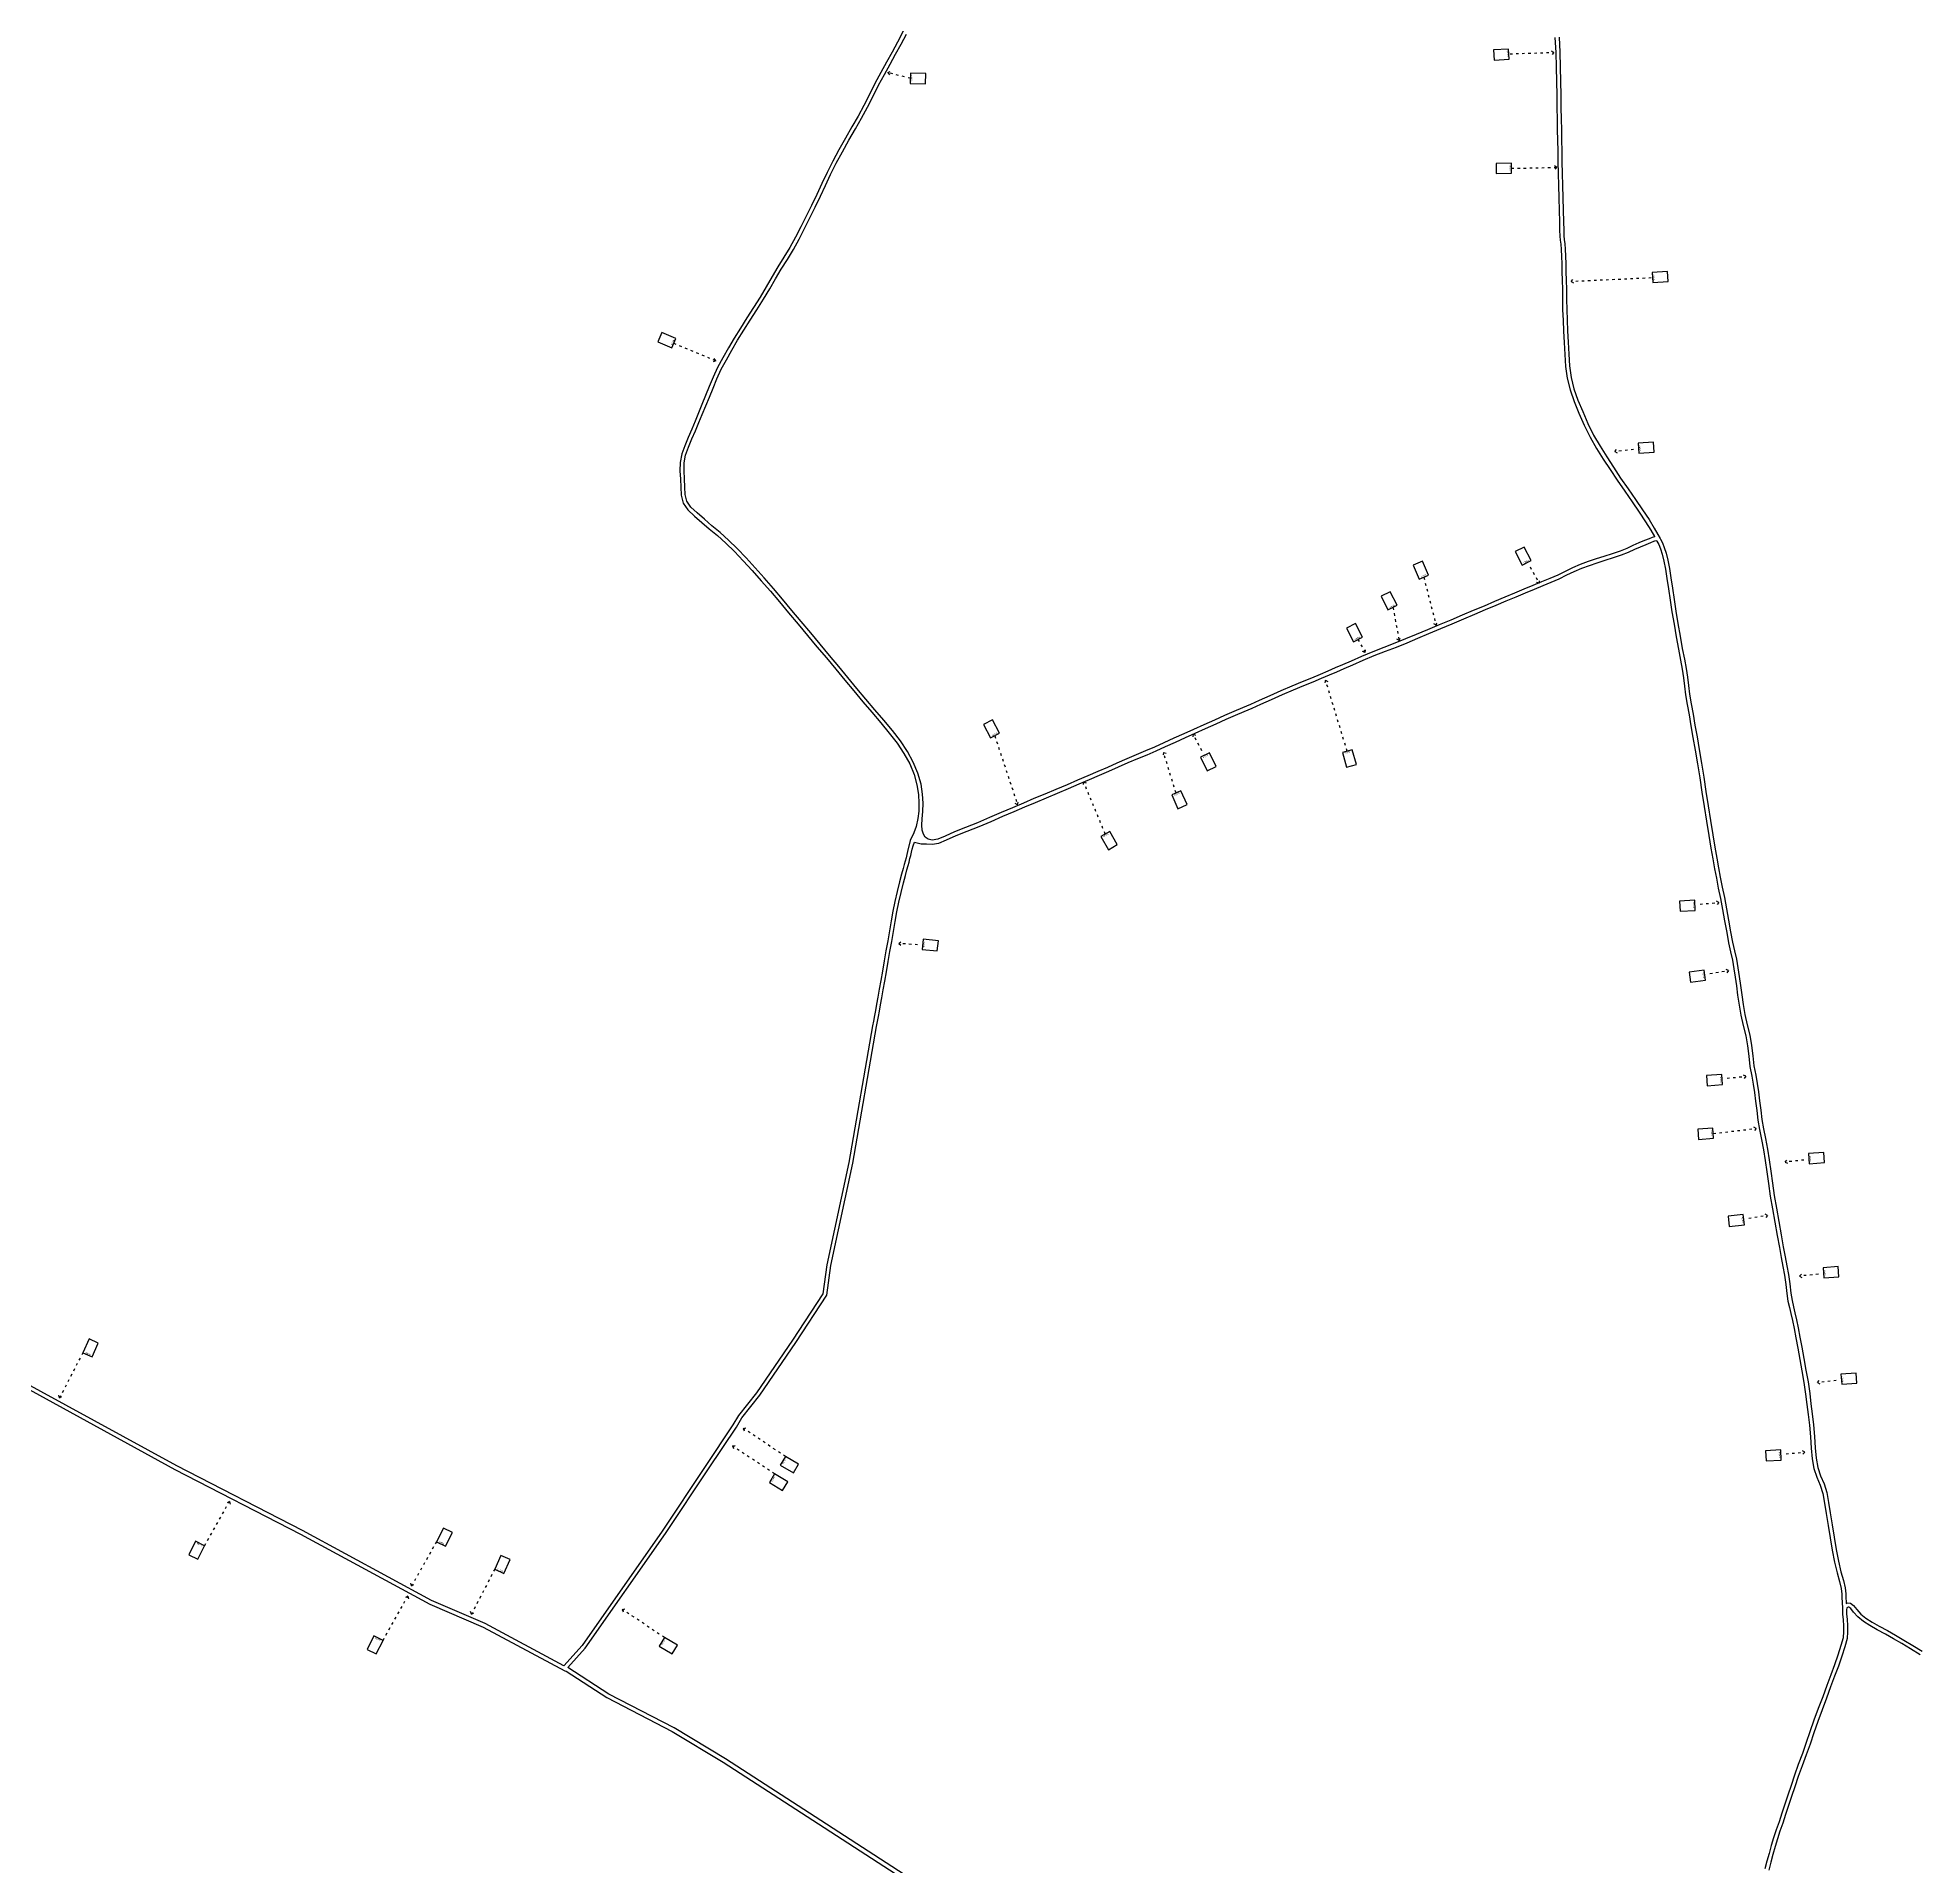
# Model space of a CAD drawing. Extents: x 714896 to 749292, y 8417558 to 8447149.
# Drawn here: x 726282 to 728138, y 8443549 to 8445353 of the extents above; entities that cross this region are included whole.
import ezdxf
from ezdxf.enums import TextEntityAlignment as Align

# ---------------------------------------------------------------- set-up
doc = ezdxf.new("R2010")
doc.units = 0
doc.header["$MEASUREMENT"] = 0
doc.linetypes.add('ACAD_ISO03W100', pattern=[30, 12, -18])
for name, color, linetype in [('LOTE', 7, 'CONTINUOUS'), ('NUM-PORTA', 7, 'CONTINUOUS'), ('QUADRA', 6, 'CONTINUOUS')]:
    doc.layers.add(name, color=color, linetype=linetype)

msp = doc.modelspace()

# ---------------------------------------------------------------- linework, layer by layer
at = {"layer": 'LOTE'}
for p, q in [((727733.7, 8445341.9), (727718.8, 8445341)), ((727718.8, 8445341), (727719.3, 8445331)), ((727734.3, 8445331.9), (727733.7, 8445341.9)), ((727143.4, 8445318), (727143.1, 8445308)), ((727158.4, 8445317.6), (727143.4, 8445318)), ((727158.1, 8445307.6), (727158.4, 8445317.6)), ((727719.3, 8445331), (727734.3, 8445331.9)), ((727143.1, 8445308), (727158.1, 8445307.6)), ((727736.4, 8445229.3), (727721.4, 8445229.1)), ((727721.4, 8445229.1), (727721.5, 8445219.1)), ((727736.5, 8445219.3), (727736.4, 8445229.3)), ((727721.5, 8445219.1), (727736.5, 8445219.3)), ((727890.4, 8445122.5), (727875.4, 8445121.5)), ((727875.4, 8445121.5), (727876.1, 8445111.5)), ((727876.1, 8445111.5), (727891, 8445112.5)), ((727891, 8445112.5), (727890.4, 8445122.5)), ((726897.8, 8445062.2), (726893.9, 8445053)), ((726911.6, 8445056.4), (726897.8, 8445062.2)), ((726893.9, 8445053), (726907.8, 8445047.1)), ((726907.8, 8445047.1), (726911.6, 8445056.4)), ((727876.5, 8444954.1), (727861.6, 8444953.1)), ((727861.6, 8444953.1), (727862.3, 8444943.1)), ((727877.2, 8444944.1), (727876.5, 8444954.1)), ((727862.3, 8444943.1), (727877.2, 8444944.1)), ((727648.8, 8444836.6), (727639.6, 8444832.7)), ((727654.6, 8444822.7), (727648.8, 8444836.6)), ((727749.1, 8444850.5), (727740.2, 8444846)), ((727740.2, 8444846), (727747.1, 8444832.6)), ((727747.1, 8444832.6), (727756, 8444837.2)), ((727756, 8444837.2), (727749.1, 8444850.5)), ((727639.6, 8444832.7), (727645.4, 8444818.9)), ((727645.4, 8444818.9), (727654.6, 8444822.7)), ((727616.9, 8444806.4), (727608, 8444802)), ((727608, 8444802), (727614.6, 8444788.5)), ((727623.6, 8444793), (727616.9, 8444806.4)), ((727614.6, 8444788.5), (727623.6, 8444793)), ((727582.4, 8444774.9), (727573.5, 8444770.3)), ((727573.5, 8444770.3), (727580.4, 8444757)), ((727580.4, 8444757), (727589.3, 8444761.6)), ((727589.3, 8444761.6), (727582.4, 8444774.9)), ((727224.4, 8444680.1), (727215.5, 8444675.5)), ((727215.5, 8444675.5), (727222.4, 8444662.2)), ((727231.2, 8444666.7), (727224.4, 8444680.1)), ((727222.4, 8444662.2), (727231.2, 8444666.7)), ((727579.2, 8444650.4), (727569.6, 8444647.7)), ((727583.4, 8444636), (727579.2, 8444650.4)), ((727438.5, 8444647.4), (727429.5, 8444643)), ((727429.5, 8444643), (727436.1, 8444629.5)), ((727436.1, 8444629.5), (727445.1, 8444633.9)), ((727445.1, 8444633.9), (727438.5, 8444647.4)), ((727569.6, 8444647.7), (727573.8, 8444633.3)), ((727573.8, 8444633.3), (727583.4, 8444636)), ((727410.3, 8444610), (727401.2, 8444605.9)), ((727401.2, 8444605.9), (727407.2, 8444592.2)), ((727407.2, 8444592.2), (727416.4, 8444596.3)), ((727416.4, 8444596.3), (727410.3, 8444610)), ((727339.9, 8444569.8), (727331.2, 8444564.7)), ((727331.2, 8444564.7), (727338.8, 8444551.8)), ((727338.8, 8444551.8), (727347.4, 8444556.8)), ((727347.4, 8444556.8), (727339.9, 8444569.8)), ((727917.4, 8444501.9), (727902.4, 8444501.2)), ((727902.4, 8444501.2), (727902.9, 8444491.2)), ((727917.9, 8444491.9), (727917.4, 8444501.9)), ((727902.9, 8444491.2), (727917.9, 8444491.9)), ((727155.9, 8444463.5), (727154.9, 8444453.5)), ((727170.8, 8444462), (727155.9, 8444463.5)), ((727154.9, 8444453.5), (727169.8, 8444452)), ((727169.8, 8444452), (727170.8, 8444462)), ((727926.8, 8444432.9), (727911.9, 8444431.1)), ((727911.9, 8444431.1), (727913.2, 8444421.1)), ((727928.1, 8444423), (727926.8, 8444432.9)), ((727913.2, 8444421.1), (727928.1, 8444423)), ((727944, 8444329.9), (727929, 8444328.9)), ((727929, 8444328.9), (727929.7, 8444318.9)), ((727929.7, 8444318.9), (727944.7, 8444320)), ((727944.7, 8444320), (727944, 8444329.9)), ((727935.2, 8444277.2), (727920.3, 8444276)), ((727936, 8444267.2), (727935.2, 8444277.2)), ((727920.3, 8444276), (727921.1, 8444266)), ((727921.1, 8444266), (727936, 8444267.2)), ((728044.7, 8444252.9), (728029.7, 8444251.9)), ((728029.7, 8444251.9), (728030.4, 8444241.9)), ((728030.4, 8444241.9), (728045.4, 8444243)), ((728045.4, 8444243), (728044.7, 8444252.9)), ((727965.3, 8444191.7), (727950.4, 8444190.1)), ((727950.4, 8444190.1), (727951.5, 8444180.1)), ((727966.4, 8444181.8), (727965.3, 8444191.7)), ((727951.5, 8444180.1), (727966.4, 8444181.8)), ((728059, 8444140.4), (728044, 8444139.3)), ((728044, 8444139.3), (728044.7, 8444129.4)), ((728044.7, 8444129.4), (728059.7, 8444130.4)), ((728059.7, 8444130.4), (728059, 8444140.4)), ((726332.6, 8444069.1), (726326.4, 8444055.5)), ((726326.4, 8444055.5), (726335.5, 8444051.3)), ((726341.7, 8444065), (726332.6, 8444069.1)), ((726335.5, 8444051.3), (726341.7, 8444065)), ((728076.6, 8444035.3), (728061.7, 8444034.3)), ((728061.7, 8444034.3), (728062.4, 8444024.3)), ((728062.4, 8444024.3), (728077.3, 8444025.4)), ((728077.3, 8444025.4), (728076.6, 8444035.3)), ((727019.9, 8443953.1), (727014.8, 8443944.5)), ((727014.8, 8443944.5), (727027.7, 8443936.8)), ((727032.8, 8443945.4), (727019.9, 8443953.1)), ((727027.7, 8443936.8), (727032.8, 8443945.4)), ((728002.2, 8443959.5), (727987.2, 8443958.8)), ((727987.2, 8443958.8), (727987.7, 8443948.8)), ((727987.7, 8443948.8), (728002.7, 8443949.5)), ((728002.7, 8443949.5), (728002.2, 8443959.5)), ((727009.2, 8443935.8), (727004.1, 8443927.3)), ((727004.1, 8443927.3), (727017, 8443919.6)), ((727022.1, 8443928.2), (727009.2, 8443935.8)), ((727017, 8443919.6), (727022.1, 8443928.2)), ((726437.7, 8443869.5), (726431, 8443856.1)), ((726446.6, 8443865), (726437.7, 8443869.5)), ((726682.3, 8443882.4), (726675.5, 8443869)), ((726675.5, 8443869), (726684.4, 8443864.5)), ((726691.2, 8443877.9), (726682.3, 8443882.4)), ((726684.4, 8443864.5), (726691.2, 8443877.9)), ((726431, 8443856.1), (726439.9, 8443851.6)), ((726439.9, 8443851.6), (726446.6, 8443865)), ((726739.1, 8443855.5), (726732.9, 8443841.9)), ((726748.2, 8443851.4), (726739.1, 8443855.5)), ((726742, 8443837.7), (726748.2, 8443851.4)), ((726732.9, 8443841.9), (726742, 8443837.7)), ((726613.7, 8443776), (726607, 8443762.6)), ((726622.7, 8443771.6), (726613.7, 8443776)), ((726607, 8443762.6), (726615.9, 8443758.2)), ((726615.9, 8443758.2), (726622.7, 8443771.6)), ((726900.4, 8443774.5), (726895.3, 8443766)), ((726895.3, 8443766), (726908.1, 8443758.3)), ((726913.3, 8443766.8), (726900.4, 8443774.5)), ((726908.1, 8443758.3), (726913.3, 8443766.8))]:
    msp.add_line(p, q, dxfattribs=at)
at = {"layer": 'LOTE', "color": 7, "linetype": 'ACAD_ISO03W100', "ltscale": 0.2}
for points in [[(727735.1, 8445337.2), (727778.3, 8445338.6)], [(727143.2, 8445313), (727121, 8445318.6)], [(727736.5, 8445224.2), (727781.3, 8445225.1)], [(727874.3, 8445116), (727795.3, 8445112.4)], [(726909.6, 8445051.6), (726951.1, 8445034.3)], [(727856.9, 8444946.7), (727838.4, 8444944.8)], [(727649.9, 8444820.8), (727662.1, 8444773.3)], [(727754.8, 8444830.8), (727763.9, 8444814.7)], [(727619.5, 8444791), (727625.6, 8444758.2)], [(727584.9, 8444759.3), (727592.1, 8444746.5)], [(727574.3, 8444649), (727553, 8444719)], [(727226.4, 8444664.3), (727249, 8444596.2)], [(727430.9, 8444649.4), (727422.3, 8444665.8)], [(727405.4, 8444607.8), (727393, 8444647.9)], [(727335.6, 8444567.3), (727314.2, 8444618.8)], [(727922.7, 8444498.2), (727941.2, 8444499.7)], [(727150.2, 8444458), (727131.7, 8444459.2)], [(727932.4, 8444429.6), (727950.7, 8444432.5)], [(727949.4, 8444326.3), (727967.8, 8444328.2)], [(727935.7, 8444271.9), (727978, 8444276.7)], [(728025, 8444245.6), (728006.6, 8444243.6)], [(727970.8, 8444188.3), (727989.2, 8444191)], [(728039.4, 8444133), (728020.9, 8444131.1)], [(726326.4, 8444055.5), (726303.5, 8444011)], [(728057, 8444028), (728038.5, 8444026)], [(727019.9, 8443953.1), (726978.3, 8443980.8)], [(727009.2, 8443935.8), (726967.6, 8443963.5)], [(728007.5, 8443955.8), (728026, 8443957.3)], [(726446.6, 8443865), (726471.1, 8443908.6)], [(726675.5, 8443869), (726650.9, 8443825.5)], [(726732.9, 8443841.9), (726710, 8443797.4)], [(726622.7, 8443771.6), (726647.1, 8443815.2)], [(726900.4, 8443774.5), (726858.7, 8443802.2)]]:
    msp.add_lwpolyline(points, dxfattribs=at)
at = {"layer": 'LOTE'}
for points in [[(727778.3, 8445338.6), (727776, 8445339.8)], [(727778.3, 8445338.6), (727776.6, 8445336.6)], [(727121, 8445318.6), (727123.2, 8445319.9)], [(727121, 8445318.6), (727122.7, 8445316.6)], [(727781.3, 8445225.1), (727779.1, 8445226.5)], [(727781.3, 8445225.1), (727779.5, 8445223.2)], [(727795.3, 8445112.4), (727797, 8445114.4)], [(727795.3, 8445112.4), (727797.6, 8445111.2)], [(726951.1, 8445034.3), (726948.7, 8445033.3)], [(726951.1, 8445034.3), (726949.6, 8445036.5)], [(727838.4, 8444944.8), (727840.1, 8444946.8)], [(727838.4, 8444944.8), (727840.8, 8444943.6)], [(727763.9, 8444814.7), (727761.3, 8444815.4)], [(727763.9, 8444814.7), (727764.1, 8444817.3)], [(727625.6, 8444758.2), (727623.4, 8444759.7)], [(727625.6, 8444758.2), (727626.6, 8444760.6)], [(727662.1, 8444773.3), (727659.9, 8444774.6)], [(727662.1, 8444773.3), (727662.9, 8444775.8)], [(727592.1, 8444746.5), (727589.6, 8444747.3)], [(727592.1, 8444746.5), (727592.4, 8444749.1)], [(727553, 8444719), (727552.3, 8444716.5)], [(727553, 8444719), (727555.3, 8444717.8)], [(727422.3, 8444665.8), (727422, 8444663.2)], [(727422.3, 8444665.8), (727424.7, 8444664.9)], [(727393, 8444647.9), (727392.6, 8444645.3)], [(727393, 8444647.9), (727395.5, 8444647)], [(727314.2, 8444618.8), (727313.7, 8444616.2)], [(727314.2, 8444618.8), (727316.6, 8444617.7)], [(727249, 8444596.2), (727246.6, 8444597.3)], [(727249, 8444596.2), (727249.6, 8444598.7)], [(727941.2, 8444499.7), (727938.9, 8444501)], [(727941.2, 8444499.7), (727939.5, 8444497.7)], [(727131.7, 8444459.2), (727133.7, 8444460.9)], [(727131.7, 8444459.2), (727133.8, 8444457.6)], [(727950.7, 8444432.5), (727948.3, 8444433.6)], [(727950.7, 8444432.5), (727949.1, 8444430.4)], [(727967.8, 8444328.2), (727965.5, 8444329.4)], [(727967.8, 8444328.2), (727966.1, 8444326.2)], [(727978, 8444276.7), (727975.7, 8444277.9)], [(727978, 8444276.7), (727976.3, 8444274.7)], [(728006.6, 8444243.6), (728008.3, 8444245.6)], [(728006.6, 8444243.6), (728008.9, 8444242.4)], [(727989.2, 8444191), (727986.8, 8444192.1)], [(727989.2, 8444191), (727987.6, 8444188.9)], [(728020.9, 8444131.1), (728022.6, 8444133.1)], [(728020.9, 8444131.1), (728023.2, 8444129.8)], [(728038.5, 8444026), (728040.2, 8444028)], [(728038.5, 8444026), (728040.9, 8444024.8)], [(726303.5, 8444011), (726302.7, 8444013.5)], [(726303.5, 8444011), (726305.8, 8444012.3)], [(726978.3, 8443980.8), (726980.9, 8443981.2)], [(726978.3, 8443980.8), (726979.3, 8443978.3)], [(726967.6, 8443963.5), (726970.2, 8443964)], [(726967.6, 8443963.5), (726968.6, 8443961.1)], [(728026, 8443957.3), (728023.7, 8443958.6)], [(728026, 8443957.3), (728024.2, 8443955.3)], [(726471.1, 8443908.6), (726468.8, 8443907.4)], [(726471.1, 8443908.6), (726471.7, 8443906.1)], [(726647.1, 8443815.2), (726644.8, 8443814)], [(726647.1, 8443815.2), (726647.8, 8443812.6)], [(726650.9, 8443825.5), (726650.2, 8443828.1)], [(726650.9, 8443825.5), (726653.2, 8443826.7)], [(726710, 8443797.4), (726709.2, 8443800)], [(726710, 8443797.4), (726712.3, 8443798.7)], [(726858.7, 8443802.2), (726861.3, 8443802.7)], [(726858.7, 8443802.2), (726859.7, 8443799.8)]]:
    msp.add_lwpolyline(points, dxfattribs=at)
at = {"layer": 'QUADRA'}
for points in [[(727136.9, 8445360.7), (727130.5, 8445348.6), (727125.1, 8445338.9), (727119.6, 8445329), (727114, 8445318.6), (727108.2, 8445308), (727102.8, 8445297.1), (727097.3, 8445286.2), (727091.6, 8445275.7), (727085.5, 8445265.2), (727079.1, 8445254), (727072.6, 8445242.5), (727066.6, 8445231.1), (727061, 8445220), (727055.8, 8445209.1), (727050.8, 8445198.4), (727045.7, 8445187.6), (727040.5, 8445177), (727035.2, 8445166.6), (727029.8, 8445156.3), (727024.3, 8445146.1), (727018.4, 8445136.4), (727012.4, 8445126.9), (727006.7, 8445117.3), (727001, 8445107.4), (726994.8, 8445097.2), (726988.3, 8445086.8), (726981.8, 8445076.5), (726975.4, 8445066.5), (726969.3, 8445056.7), (726963.6, 8445046.9), (726958.1, 8445037.2), (726952.9, 8445027.7), (726948.4, 8445018.2), (726944.7, 8445008.9), (726941.1, 8444999.9), (726937.5, 8444991.3), (726934.1, 8444982.9), (726930.7, 8444974.8), (726927.4, 8444966.8), (726923.9, 8444958.6), (726920.5, 8444950.5), (726917.6, 8444942.4), (726915.9, 8444934), (726915.8, 8444925.7), (726916.4, 8444917.5), (726916.7, 8444909.5), (726916.8, 8444901.6), (726918.9, 8444893.9), (726923.5, 8444887.1), (726930, 8444881.1), (726937.2, 8444874.8), (726944.7, 8444868.4), (726952.7, 8444861.8), (726961, 8444854.4), (726969.6, 8444846.1), (726978.2, 8444836.9), (726987.1, 8444827.4), (726996, 8444817.3), (727005, 8444806.9), (727013.9, 8444796.3), (727023, 8444785.5), (727032.4, 8444774.4), (727041.7, 8444763.3), (727051, 8444752.1), (727060.4, 8444741), (727069.5, 8444730.1), (727078.4, 8444719.2), (727087.3, 8444708.5), (727096.2, 8444697.9), (727105.1, 8444687.4), (727113.9, 8444677), (727122.4, 8444666.9), (727130, 8444656.9), (727136.8, 8444646.7), (727142.5, 8444636.5), (727146.9, 8444625.9), (727149.7, 8444615.7), (727151.2, 8444606.2), (727151.7, 8444597.6), (727151.4, 8444589.7), (727150.7, 8444582.6), (727148.9, 8444574.6), (727146.6, 8444568.5), (727143, 8444560.9), (727140.5, 8444550.2), (727139.7, 8444547.1), (727138.9, 8444543.9), (727138.1, 8444540.5), (727137.2, 8444537.2), (727136, 8444533.2), (727134.4, 8444527.6), (727132.4, 8444520), (727130.2, 8444510.6), (727127.9, 8444500.7), (727126, 8444491.2), (727124.3, 8444481.6), (727122.6, 8444471.8), (727120.8, 8444462), (727119.1, 8444452.1), (727117.4, 8444442.1), (727115.6, 8444432.1), (727113.9, 8444422.8), (727112.5, 8444414.2), (727111.2, 8444406.3), (727109.9, 8444399.3), (727108.8, 8444393.2), (727107.7, 8444388.1), (727106.8, 8444382.6), (727105.8, 8444377.9), (727105.8, 8444377.9), (727105.8, 8444377.9), (727082.6, 8444243.3), (727060.7, 8444142.3), (727056.8, 8444113.7), (727027, 8444068), (726991.3, 8444015.9), (726973.7, 8443993.5), (726968.1, 8443984.2), (726940.8, 8443943.2), (726898.2, 8443879.5), (726819.1, 8443766.5), (726801.3, 8443746.4), (726723.5, 8443788.1), (726670.6, 8443811), (726543.3, 8443880), (726419.1, 8443943.9), (726256.8, 8444032.8)], [(727779.4, 8445353.3), (727780.1, 8445338.6), (727780.6, 8445323.9), (727780.9, 8445309.8), (727781.1, 8445296.4), (727781.3, 8445284), (727781.5, 8445272.7), (727781.7, 8445262.2), (727781.9, 8445251.9), (727782.3, 8445241.2), (727782.3, 8445230.6), (727782.6, 8445219), (727782.9, 8445207.2), (727783.3, 8445195.1), (727783.6, 8445182.7), (727783.8, 8445171.4), (727784, 8445163.1), (727784.3, 8445157.4), (727784.7, 8445153.4), (727785.1, 8445149.3), (727785.5, 8445144), (727785.9, 8445137.3), (727786.1, 8445129.9), (727786.1, 8445122.1), (727786.5, 8445113.7), (727786.7, 8445104.6), (727786.9, 8445094.8), (727787, 8445084.7), (727787.4, 8445074.3), (727787.8, 8445063.5), (727788.4, 8445052.3), (727789, 8445040.6), (727789.7, 8445028.8), (727791.4, 8445017.1), (727794.3, 8445005.6), (727798.4, 8444994.1), (727803.1, 8444982.5), (727808.2, 8444970.8), (727814, 8444959), (727820.5, 8444947.8), (727827.1, 8444937.3), (727833.8, 8444927.1), (727840.9, 8444916.4), (727848.3, 8444905.5), (727855.6, 8444895), (727862.6, 8444884.9), (727868.9, 8444875.4), (727873.9, 8444867.2), (727877.5, 8444860.8), (727877.6, 8444860.6), (727875.5, 8444860), (727872.3, 8444858.5), (727867.8, 8444856.8), (727862.3, 8444854.5), (727856.4, 8444852), (727850.5, 8444849.2), (727843.7, 8444846.5), (727835.8, 8444843.8), (727827.8, 8444841.2), (727820, 8444838.8), (727812.2, 8444836.2), (727804.4, 8444833.2), (727796.7, 8444830.1), (727789.4, 8444826.4), (727782.1, 8444822.7), (727774.3, 8444819.4), (727766.1, 8444816.1), (727757.7, 8444812.5), (727748.8, 8444808.8), (727739.6, 8444805), (727729.9, 8444801.1), (727719.8, 8444796.9), (727709.4, 8444792.3), (727698.7, 8444787.8), (727687.7, 8444783.1), (727676.5, 8444778.4), (727665.1, 8444773.7), (727653.5, 8444768.8), (727642.3, 8444764.2), (727631.8, 8444759.8), (727621.4, 8444755.5), (727610.6, 8444751.4), (727599.6, 8444747.1), (727588.5, 8444742.5), (727578.3, 8444738), (727569.8, 8444734.3), (727562.4, 8444731.2), (727555.2, 8444728), (727547.5, 8444724.7), (727539.1, 8444721.2), (727529.9, 8444717.4), (727519.8, 8444713.2), (727509, 8444708.7), (727497.9, 8444703.7), (727487.5, 8444698.9), (727478.8, 8444695.2), (727470.9, 8444691.8), (727462.5, 8444688.2), (727453.3, 8444684.2), (727443.4, 8444679.7), (727432.9, 8444675.1), (727422.8, 8444670.6), (727413, 8444666), (727403.2, 8444661.8), (727393.4, 8444657.4), (727384.2, 8444653.1), (727375.3, 8444649.3), (727366.2, 8444645.5), (727356.7, 8444641.4), (727347.1, 8444637.1), (727337.6, 8444633.1), (727328.1, 8444628.9), (727318.4, 8444624.7), (727308.3, 8444620.4), (727297.8, 8444615.9), (727286.9, 8444611.3), (727275.8, 8444606.7), (727265.2, 8444602.2), (727254.7, 8444597.9), (727243.9, 8444593.3), (727232.7, 8444588.5), (727221.2, 8444583.5), (727209.4, 8444578.5), (727197.6, 8444573.7), (727186.8, 8444569.4), (727177.5, 8444565.2), (727170.2, 8444562.3), (727164.8, 8444561.3), (727160.7, 8444562.2), (727157.9, 8444564.2), (727156.1, 8444567), (727154.8, 8444571.1), (727154.4, 8444576.1), (727154.7, 8444582.3), (727155.4, 8444589.5), (727155.7, 8444597.6), (727155.2, 8444606.6), (727153.7, 8444616.5), (727150.7, 8444627.2), (727146.1, 8444638.2), (727140.2, 8444648.8), (727133.3, 8444659.2), (727125.5, 8444669.4), (727117, 8444679.5), (727108.2, 8444690), (727099.3, 8444700.5), (727090.4, 8444711), (727081.5, 8444721.8), (727072.5, 8444732.7), (727063.4, 8444743.6), (727054.1, 8444754.7), (727044.8, 8444765.8), (727035.5, 8444777), (727026.1, 8444788), (727017, 8444798.9), (727008, 8444809.5), (726999, 8444820), (726990.1, 8444830.1), (726981.1, 8444839.7), (726972.4, 8444848.9), (726963.7, 8444857.3), (726955.3, 8444864.8), (726947.3, 8444871.5), (726939.9, 8444877.9), (726932.7, 8444884.1), (726926.5, 8444889.7), (726922.6, 8444895.6), (726920.8, 8444902.2), (726920.7, 8444909.6), (726920.4, 8444917.7), (726919.8, 8444925.8), (726919.9, 8444933.6), (726921.4, 8444941.3), (726924.2, 8444949.1), (726927.6, 8444957.1), (726931.1, 8444965.3), (726934.4, 8444973.3), (726937.8, 8444981.4), (726941.2, 8444989.8), (726944.8, 8444998.4), (726948.4, 8445007.4), (726952.1, 8445016.6), (726956.5, 8445025.9), (726961.6, 8445035.2), (726967.1, 8445044.9), (726972.7, 8445054.6), (726978.8, 8445064.4), (726985.2, 8445074.4), (726991.7, 8445084.7), (726998.2, 8445095.1), (727004.4, 8445105.4), (727010.1, 8445115.3), (727015.8, 8445124.8), (727021.8, 8445134.3), (727027.8, 8445144.1), (727033.3, 8445154.4), (727038.8, 8445164.8), (727044, 8445175.2), (727049.3, 8445185.9), (727054.4, 8445196.7), (727059.4, 8445207.4), (727064.5, 8445218.2), (727070.1, 8445229.2), (727076.1, 8445240.5), (727082.6, 8445252.1), (727089, 8445263.2), (727095.1, 8445273.7), (727100.9, 8445284.4), (727106.4, 8445295.3), (727111.7, 8445306.2), (727117.5, 8445316.7), (727123.1, 8445327.1), (727128.6, 8445337), (727134, 8445346.7), (727139.4, 8445356.7)], [(727783.4, 8445353.5), (727784.1, 8445338.7), (727784.6, 8445324), (727784.9, 8445309.9), (727785.1, 8445296.5), (727785.3, 8445284.1), (727785.5, 8445272.7), (727785.7, 8445262.3), (727785.9, 8445252), (727786.3, 8445241.3), (727786.3, 8445230.6), (727786.6, 8445219.1), (727786.9, 8445207.3), (727787.3, 8445195.2), (727787.6, 8445182.8), (727787.8, 8445171.5), (727788, 8445163.3), (727788.3, 8445157.7), (727788.6, 8445153.8), (727789.1, 8445149.7), (727789.5, 8445144.3), (727789.9, 8445137.5), (727790.1, 8445129.9), (727790.1, 8445122.2), (727790.5, 8445113.8), (727790.7, 8445104.7), (727790.9, 8445094.8), (727791, 8445084.8), (727791.4, 8445074.5), (727791.8, 8445063.7), (727792.4, 8445052.5), (727793, 8445040.8), (727793.7, 8445029.2), (727795.4, 8445017.9), (727798.1, 8445006.7), (727802.1, 8444995.5), (727806.8, 8444984.1), (727811.9, 8444972.5), (727817.6, 8444960.9), (727823.9, 8444949.9), (727830.5, 8444939.5), (727837.2, 8444929.3), (727844.2, 8444918.6), (727851.6, 8444907.8), (727858.8, 8444897.3), (727865.9, 8444887.1), (727872.3, 8444877.5), (727877.4, 8444869.2), (727881, 8444862.8), (727883.3, 8444858.9), (727883.6, 8444858.3), (727885.6, 8444854.6), (727887.3, 8444850.1), (727889.1, 8444844.5), (727890.9, 8444837.4), (727892.4, 8444829.3), (727893.8, 8444820.1), (727895.5, 8444809.8), (727897.1, 8444798.6), (727898.8, 8444787.1), (727900.8, 8444775.1), (727903, 8444762.5), (727905.1, 8444750.4), (727907.1, 8444739.7), (727908.9, 8444730.6), (727910.2, 8444722.1), (727911.2, 8444713.8), (727912.2, 8444705.3), (727913.9, 8444695.9), (727915.7, 8444685.7), (727917.5, 8444674.8), (727919.6, 8444663.2), (727921.7, 8444650.6), (727924, 8444637.1), (727926.3, 8444623.3), (727928.4, 8444609.2), (727930.7, 8444595), (727932.9, 8444580.7), (727935.1, 8444566.6), (727937.2, 8444554.2), (727939.1, 8444543.4), (727940.8, 8444533.8), (727942.6, 8444524.6), (727944.5, 8444514.8), (727946.7, 8444504.6), (727948.8, 8444493.6), (727950.7, 8444482.2), (727952.8, 8444470.7), (727954.7, 8444460.7), (727956.6, 8444452), (727958.5, 8444443.7), (727959.9, 8444435.1), (727961.3, 8444426.6), (727962.5, 8444417.9), (727963.7, 8444408.7), (727965, 8444399.1), (727966.9, 8444389.2), (727969.2, 8444379.1), (727971.6, 8444368.9), (727973.4, 8444358.7), (727974.6, 8444348.5), (727975.8, 8444338.4), (727977.6, 8444329.3), (727979.1, 8444321), (727980.2, 8444312.8), (727981.3, 8444304.1), (727982.5, 8444294.9), (727983.6, 8444285.7), (727985.3, 8444276.5), (727987.2, 8444266.7), (727989.1, 8444256.4), (727990.9, 8444245.7), (727992.5, 8444234.6), (727994.2, 8444222.9), (727995.8, 8444210.7), (727997.9, 8444198.1), (728000.4, 8444185.1), (728002.8, 8444171.8), (728004.8, 8444159.9), (728006.6, 8444150), (728008.2, 8444141.3), (728010, 8444132.6), (728011.2, 8444123.4), (728012.3, 8444114.3), (728013.4, 8444107), (728014.8, 8444100.9), (728016.2, 8444094.8), (728017.7, 8444088), (728019.3, 8444080), (728021, 8444070.9), (728022.9, 8444060.8), (728025, 8444049.6), (728027, 8444038.3), (728029.2, 8444026.7), (728030.8, 8444015.2), (728032, 8444005), (728033.3, 8443995.1), (728034.6, 8443984.4), (728035.6, 8443972.9), (728036.3, 8443961.7), (728037.1, 8443951.4), (728038.7, 8443942.3), (728041.6, 8443934.1), (728045, 8443926.2), (728047.7, 8443917.5), (728049.5, 8443907.8), (728051.1, 8443897.3), (728052.9, 8443885.7), (728054.9, 8443873.5), (728057, 8443861.3), (728059.1, 8443849.7), (728061.6, 8443839.4), (728064.1, 8443830.7), (728065.8, 8443823.4), (728066.4, 8443817.5), (728066.6, 8443813.2), (728066.8, 8443810.1), (728066.8, 8443808), (728067.7, 8443808.7), (728071.1, 8443808.2), (728074.1, 8443806), (728077.2, 8443802.2), (728081.3, 8443797.6), (728086.3, 8443793.5), (728092.4, 8443789.6), (728099.5, 8443785.6), (728107.5, 8443781.2), (728115.4, 8443776.6), (728123.7, 8443771.9), (728132.5, 8443766.6), (728141.9, 8443760.9)], [(727183.8, 8443510.4), (727054.7, 8443593.9), (726960.6, 8443654.7), (726910.1, 8443685.2), (726845.5, 8443718.5), (726805.2, 8443744.8), (726822.2, 8443764), (726901.5, 8443877.2), (726944.1, 8443941), (726971.5, 8443982), (726977, 8443991.3), (726994.6, 8444013.5), (727030.3, 8444065.7), (727060.7, 8444112.2), (727064.6, 8444141.6), (727086.5, 8444242.5), (727109.7, 8444377.2), (727110.8, 8444382.2), (727111.7, 8444387.3), (727112.7, 8444392.5), (727113.8, 8444398.6), (727115.1, 8444405.6), (727116.4, 8444413.5), (727117.9, 8444422.1), (727119.6, 8444431.4), (727121.3, 8444441.4), (727123, 8444451.5), (727124.8, 8444461.3), (727126.6, 8444471.1), (727128.2, 8444480.9), (727129.9, 8444490.5), (727131.8, 8444499.9), (727134.1, 8444509.7), (727136.3, 8444519), (727138.3, 8444526.5), (727139.8, 8444532), (727141, 8444536.1), (727142, 8444539.5), (727142.8, 8444543), (727143.6, 8444546.1), (727144.4, 8444549.3), (727145.1, 8444552.4), (727146.1, 8444555.8), (727147.1, 8444559.1), (727153.9, 8444557.5), (727159.2, 8444557.6), (727164.7, 8444557.3), (727171.3, 8444558.4), (727179, 8444561.5), (727188.3, 8444565.7), (727199.1, 8444570), (727211, 8444574.8), (727222.8, 8444579.8), (727234.3, 8444584.8), (727245.5, 8444589.6), (727256.2, 8444594.2), (727266.7, 8444598.5), (727277.4, 8444603), (727288.5, 8444607.6), (727299.3, 8444612.2), (727309.8, 8444616.7), (727320, 8444621.1), (727329.7, 8444625.3), (727339.2, 8444629.4), (727348.7, 8444633.5), (727358.3, 8444637.8), (727367.7, 8444641.8), (727376.9, 8444645.6), (727385.8, 8444649.5), (727395.1, 8444653.8), (727404.9, 8444658.1), (727414.6, 8444662.4), (727424.4, 8444666.9), (727434.5, 8444671.5), (727445, 8444676.1), (727454.9, 8444680.5), (727464.1, 8444684.5), (727472.5, 8444688.2), (727480.4, 8444691.5), (727489.1, 8444695.3), (727499.5, 8444700.1), (727510.6, 8444705), (727521.3, 8444709.6), (727531.4, 8444713.7), (727540.6, 8444717.5), (727549.1, 8444721), (727556.8, 8444724.4), (727564, 8444727.5), (727571.4, 8444730.6), (727579.8, 8444734.3), (727590, 8444738.8), (727601.1, 8444743.3), (727612.1, 8444747.6), (727622.9, 8444751.8), (727633.4, 8444756.1), (727643.9, 8444760.5), (727655, 8444765.1), (727666.7, 8444770), (727678.1, 8444774.7), (727689.3, 8444779.5), (727700.3, 8444784.1), (727711, 8444788.7), (727721.4, 8444793.2), (727731.4, 8444797.4), (727741.1, 8444801.3), (727750.4, 8444805.2), (727759.2, 8444808.9), (727767.7, 8444812.4), (727775.8, 8444815.7), (727783.7, 8444819.1), (727791.2, 8444822.9), (727798.3, 8444826.5), (727805.8, 8444829.5), (727813.6, 8444832.4), (727821.2, 8444835), (727829, 8444837.4), (727837.1, 8444840), (727845, 8444842.8), (727852, 8444845.5), (727858.1, 8444848.4), (727863.9, 8444850.8), (727869.3, 8444853.1), (727873.9, 8444854.8), (727877, 8444856.3), (727878.8, 8444856.8), (727880, 8444856.6), (727880.1, 8444856.4), (727881.9, 8444852.9), (727883.6, 8444848.8), (727885.2, 8444843.4), (727886.9, 8444836.5), (727888.4, 8444828.6), (727889.8, 8444819.5), (727891.5, 8444809.2), (727893.1, 8444798), (727894.9, 8444786.5), (727896.9, 8444774.5), (727899, 8444761.8), (727901.2, 8444749.7), (727903.2, 8444738.9), (727905, 8444729.9), (727906.2, 8444721.5), (727907.2, 8444713.3), (727908.3, 8444704.7), (727909.9, 8444695.2), (727911.7, 8444685), (727913.6, 8444674.1), (727915.6, 8444662.5), (727917.8, 8444649.9), (727920.1, 8444636.5), (727922.3, 8444622.6), (727924.5, 8444608.6), (727926.7, 8444594.3), (727929, 8444580.1), (727931.2, 8444566), (727933.3, 8444553.5), (727935.1, 8444542.7), (727936.9, 8444533.1), (727938.7, 8444523.8), (727940.6, 8444514), (727942.8, 8444503.8), (727944.8, 8444492.9), (727946.8, 8444481.5), (727948.9, 8444470), (727950.8, 8444459.9), (727952.7, 8444451.2), (727954.6, 8444442.9), (727956, 8444434.4), (727957.4, 8444426.1), (727958.5, 8444417.4), (727959.7, 8444408.2), (727961.1, 8444398.4), (727962.9, 8444388.4), (727965.3, 8444378.2), (727967.7, 8444368.1), (727969.5, 8444358.2), (727970.6, 8444348.1), (727971.9, 8444337.8), (727973.6, 8444328.5), (727975.1, 8444320.4), (727976.2, 8444312.3), (727977.4, 8444303.6), (727978.5, 8444294.4), (727979.6, 8444285.1), (727981.4, 8444275.8), (727983.3, 8444265.9), (727985.2, 8444255.7), (727986.9, 8444245.1), (727988.6, 8444234), (727990.2, 8444222.3), (727991.9, 8444210.1), (727994, 8444197.4), (727996.4, 8444184.3), (727998.8, 8444171.1), (728000.9, 8444159.2), (728002.7, 8444149.3), (728004.3, 8444140.5), (728006.1, 8444132), (728007.2, 8444122.9), (728008.3, 8444113.8), (728009.4, 8444106.2), (728010.9, 8444100), (728012.3, 8444094), (728013.8, 8444087.2), (728015.4, 8444079.2), (728017.1, 8444070.2), (728019, 8444060), (728021, 8444048.9), (728023.1, 8444037.6), (728025.2, 8444026.1), (728026.8, 8444014.7), (728028.1, 8444004.5), (728029.3, 8443994.6), (728030.6, 8443984), (728031.6, 8443972.6), (728032.3, 8443961.4), (728033.2, 8443950.9), (728034.8, 8443941.3), (728037.9, 8443932.7), (728041.3, 8443924.8), (728043.8, 8443916.5), (728045.5, 8443907.1), (728047.1, 8443896.7), (728049, 8443885.1), (728051, 8443872.9), (728053.1, 8443860.6), (728055.2, 8443848.9), (728057.8, 8443838.3), (728060.3, 8443829.6), (728061.9, 8443822.8), (728062.4, 8443817.2), (728062.6, 8443813), (728062.8, 8443810), (728063.1, 8443802.5), (728063.1, 8443802.5), (728063.1, 8443797.6), (728063.7, 8443792), (728064.2, 8443786), (728064.2, 8443780.2), (728063.8, 8443774.1), (728061.7, 8443766.4), (728058.7, 8443757.1), (728055.4, 8443747.6), (728051.6, 8443737.6), (728047.8, 8443727), (728043.7, 8443716), (728039.3, 8443704.5), (728035, 8443692.8), (728031.1, 8443681.5), (728027.5, 8443670.7), (728023.6, 8443660), (728019.6, 8443649.2), (728015.8, 8443638.5), (728012.5, 8443628.4), (728009.2, 8443619), (728006.2, 8443610.1), (728003.3, 8443601.1), (728000.6, 8443592.5), (727997.8, 8443584.5), (727995.1, 8443576.9), (727992.9, 8443569.2), (727990.7, 8443561.4), (727988.6, 8443553.7), (727986.5, 8443546.1)], [(726266.7, 8444022.9), (726417.2, 8443940.3), (726541.4, 8443876.5), (726668.9, 8443807.4), (726721.7, 8443784.5), (726802.2, 8443741.4), (726803.6, 8443741.1), (726843.5, 8443715.1), (726908.1, 8443681.7), (726958.5, 8443651.3), (727052.5, 8443590.6), (727181.6, 8443507)], [(728139.8, 8443757.5), (728130.4, 8443763.2), (728121.6, 8443768.4), (728113.4, 8443773.2), (728105.5, 8443777.8), (728097.5, 8443782.1), (728090.3, 8443786.2), (728084, 8443790.3), (728078.5, 8443794.7), (728074.1, 8443799.6), (728071.3, 8443803.1), (728069.5, 8443804.4), (728068.8, 8443804.5), (728067.6, 8443803.7), (728067.1, 8443801.9), (728067.1, 8443797.8), (728067.7, 8443792.3), (728068.2, 8443786.2), (728068.2, 8443780), (728067.7, 8443773.4), (728065.5, 8443765.3), (728062.5, 8443755.9), (728059.1, 8443746.2), (728055.3, 8443736.2), (728051.5, 8443725.7), (728047.5, 8443714.6), (728043, 8443703), (728038.8, 8443691.5), (728034.9, 8443680.3), (728031.3, 8443669.3), (728027.4, 8443658.6), (728023.3, 8443647.8), (728019.6, 8443637.2), (728016.3, 8443627.1), (728013, 8443617.7), (728010, 8443608.8), (728007.1, 8443599.9), (728004.4, 8443591.2), (728001.5, 8443583.2), (727998.9, 8443575.7), (727996.7, 8443568.1), (727994.6, 8443560.4), (727992.5, 8443552.6), (727990.4, 8443545)]]:
    msp.add_lwpolyline(points, dxfattribs=at)

# ---------------------------------------------------------------- texts
at = {"layer": 'NUM-PORTA'}
for rotation, p in [(93.2928, (727733.5, 8445337)), (268.2861, (727143.7, 8445312.8)), (90.9619, (727735.9, 8445224.5)), (273.9946, (727876.3, 8445116.4)), (67.0978, (726909.3, 8445052.1)), (273.9946, (727862.4, 8444948)), (27.2973, (727751.5, 8444835.5)), (22.7338, (727650, 8444821.3)), (26.2828, (727619, 8444791.3)), (27.2973, (727584.7, 8444759.8)), (27.2973, (727226.7, 8444665)), (196.1967, (727574.4, 8444648.5)), (205.8315, (727434.1, 8444644.7)), (203.8591, (727405.8, 8444607.4)), (210.3075, (727335.7, 8444566.7)), (92.7165, (727917.1, 8444497.1)), (264.3002, (727155.9, 8444458.3)), (97.0304, (727926.9, 8444428)), (93.8945, (727943.8, 8444325.1)), (94.4395, (727935.1, 8444272.3)), (273.9946, (728030.6, 8444246.8)), (96.3497, (727965.3, 8444186.9)), (273.9946, (728044.9, 8444134.2)), (335.479, (726331.3, 8444053.8)), (273.9946, (728062.5, 8444029.2)), (239.1449, (727017.7, 8443948.4)), (92.7869, (728001.9, 8443954.7)), (239.1449, (727007, 8443931.2)), (333.2431, (726680.3, 8443867.2)), (153.4365, (726441.8, 8443866.9)), (335.479, (726737.8, 8443840.2)), (153.4365, (726617.8, 8443773.4)), (239.1449, (726898.2, 8443769.8))]:
    msp.add_text('CASA', height=1.5, rotation=rotation, dxfattribs=at).set_placement(p, align=Align.CENTER)

doc.saveas('drawing.dxf')
